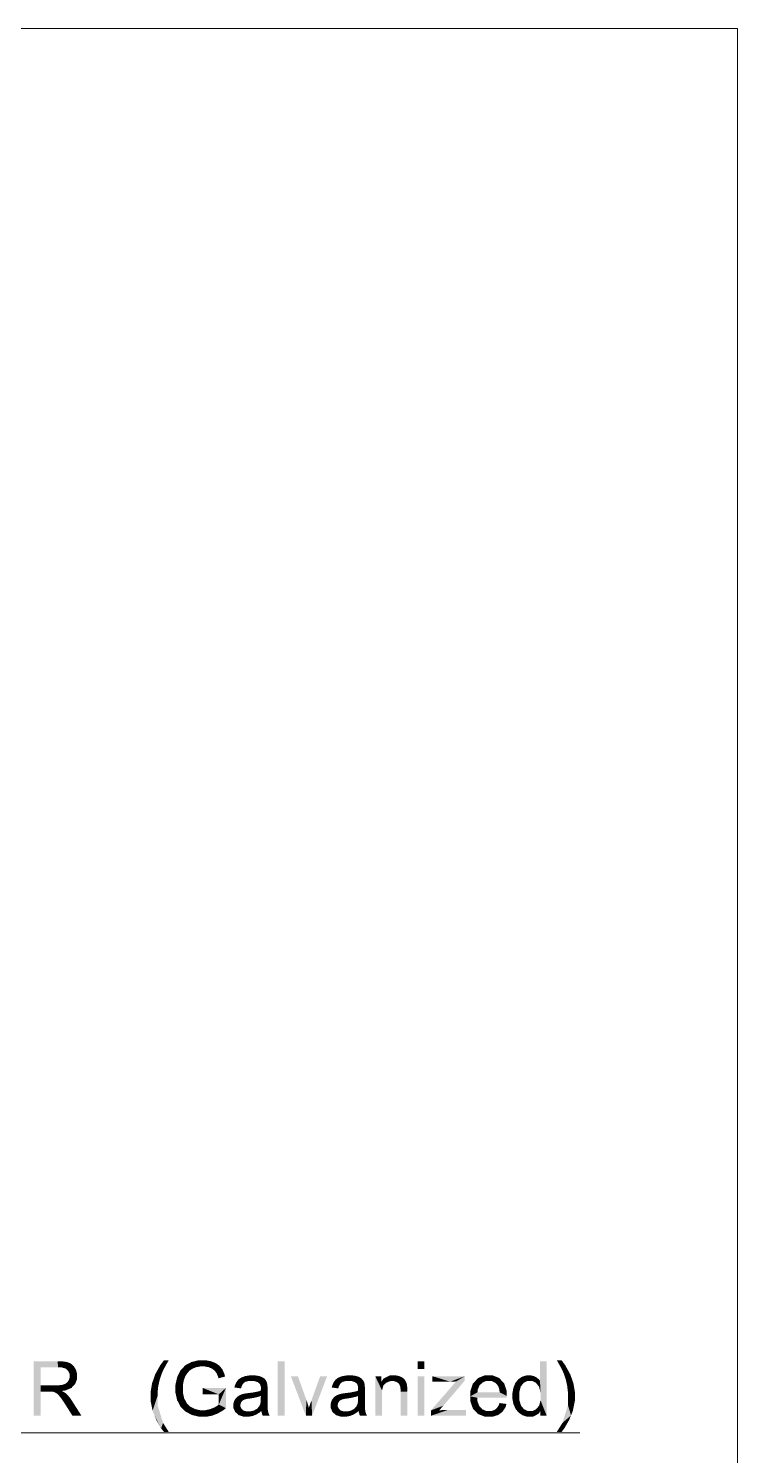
# Model space of a CAD drawing. Header units: millimetres. Extents: x 2 to 579, y 1 to 405.
# Drawn here: x 272.45 to 283.68, y 110.97 to 133.56 of the extents above; entities that cross this region are included whole.
import ezdxf

# ---------------------------------------------------------------- set-up
doc = ezdxf.new("R2010")
doc.units = ezdxf.units.MM
doc.linetypes.add('XKITLINE00', pattern=[0])
doc.layers.add('LinkedObject', color=7, linetype='Continuous', lineweight=0)

# ---------------------------------------------------------------- blocks, each defined once
blk = doc.blocks.new('*A4')
at = {"layer": 'LinkedObject'}
for points in [[(272.645, 112.077), (272.531, 111.594), (272.531, 112.458)], [(272.531, 112.458), (272.645, 112.363), (272.645, 112.077)], [(272.918, 112.363), (272.531, 112.458), (272.914, 112.458)], [(272.645, 112.363), (272.531, 112.458), (272.918, 112.363)], [(272.914, 112.458), (272.966, 112.363), (272.918, 112.363)], [(273.059, 112.446), (272.914, 112.458), (272.971, 112.458)], [(273.089, 112.435), (272.914, 112.458), (273.059, 112.446)], [(273.037, 112.343), (272.914, 112.458), (273.089, 112.435)], [(272.966, 112.363), (272.914, 112.458), (273.037, 112.343)], [(273.089, 112.435), (273.059, 112.324), (273.037, 112.343)], [(273.119, 112.423), (273.059, 112.324), (273.089, 112.435)], [(273.059, 112.324), (273.119, 112.423), (273.081, 112.304)], [(273.081, 112.304), (273.119, 112.423), (273.185, 112.353)], [(273.185, 112.353), (273.103, 112.253), (273.081, 112.304)], [(273.203, 112.323), (273.103, 112.253), (273.185, 112.353)], [(273.221, 112.258), (273.103, 112.253), (273.203, 112.323)], [(273.185, 112.353), (273.119, 112.423), (273.167, 112.382)], [(274.577, 112.297), (274.458, 112.25), (274.54, 112.398)], [(274.636, 112.411), (274.54, 112.398), (274.596, 112.472)], [(274.589, 112.323), (274.54, 112.398), (274.636, 112.411)], [(274.577, 112.297), (274.54, 112.398), (274.589, 112.323)], [(274.636, 112.411), (274.596, 112.472), (274.672, 112.472)], [(274.983, 112.42), (274.831, 112.257), (274.934, 112.393)], [(275.047, 112.339), (274.831, 112.257), (274.983, 112.42)], [(274.934, 112.393), (274.831, 112.257), (274.858, 112.312)], [(275.001, 112.308), (274.831, 112.257), (275.047, 112.339)], [(274.984, 112.288), (274.831, 112.257), (275.001, 112.308)], [(275.147, 112.473), (274.983, 112.42), (275.033, 112.446)], [(275.172, 112.375), (274.983, 112.42), (275.147, 112.473)], [(274.983, 112.42), (275.076, 112.351), (275.047, 112.339)], [(275.076, 112.351), (274.983, 112.42), (275.105, 112.363)], [(275.105, 112.363), (274.983, 112.42), (275.172, 112.375)], [(275.212, 112.375), (275.147, 112.473), (275.211, 112.473)], [(275.172, 112.375), (275.147, 112.473), (275.212, 112.375)], [(275.211, 112.473), (275.244, 112.375), (275.212, 112.375)], [(275.258, 112.473), (275.244, 112.375), (275.211, 112.473)], [(275.244, 112.375), (275.258, 112.473), (275.304, 112.364)], [(275.381, 112.442), (275.258, 112.473), (275.343, 112.458)], [(275.304, 112.364), (275.258, 112.473), (275.381, 112.442)], [(275.304, 112.364), (275.381, 112.442), (275.331, 112.352)], [(275.381, 112.442), (275.357, 112.341), (275.331, 112.352)], [(275.357, 112.341), (275.381, 112.442), (275.399, 112.311)], [(275.478, 112.385), (275.381, 112.442), (275.419, 112.427)], [(275.499, 112.358), (275.381, 112.442), (275.478, 112.385)], [(275.399, 112.311), (275.381, 112.442), (275.499, 112.358)], [(275.399, 112.311), (275.499, 112.358), (275.413, 112.292)], [(275.499, 112.358), (275.428, 112.273), (275.413, 112.292)], [(275.428, 112.273), (275.499, 112.358), (275.452, 112.221)], [(275.452, 112.221), (275.499, 112.358), (275.554, 112.26)], [(275.554, 112.26), (275.499, 112.358), (275.521, 112.331)], [(276.507, 112.458), (276.4, 111.594), (276.4, 112.458)], [(276.507, 111.594), (276.4, 111.594), (276.507, 112.458)], [(278.722, 112.458), (278.616, 112.336), (278.616, 112.458)], [(278.722, 112.336), (278.616, 112.336), (278.722, 112.458)], [(280.66, 112.458), (280.554, 112.148), (280.554, 112.458)], [(280.66, 112.458), (280.563, 111.962), (280.554, 112.148)], [(280.563, 111.962), (280.66, 112.458), (280.66, 111.594)], [(280.897, 112.472), (280.857, 112.41), (280.821, 112.472)], [(280.857, 112.41), (280.897, 112.472), (280.904, 112.322)], [(280.904, 112.322), (280.897, 112.472), (280.952, 112.398)], [(280.904, 112.322), (280.952, 112.398), (280.916, 112.295)], [(280.916, 112.295), (280.952, 112.398), (280.934, 112.255)], [(280.934, 112.255), (280.952, 112.398), (281.034, 112.25)], [(272.991, 112.085), (272.978, 111.987), (272.93, 112.077)], [(272.978, 111.987), (272.991, 112.085), (273.04, 111.996)], [(273.013, 112.093), (273.161, 112.067), (272.991, 112.085)], [(273.132, 112.036), (272.991, 112.085), (273.161, 112.067)], [(273.04, 111.996), (272.991, 112.085), (273.132, 112.036)], [(273.035, 112.101), (273.161, 112.067), (273.013, 112.093)], [(273.161, 112.067), (273.035, 112.101), (273.069, 112.127)], [(273.08, 112.145), (273.161, 112.067), (273.069, 112.127)], [(273.092, 112.163), (273.161, 112.067), (273.08, 112.145)], [(273.092, 112.163), (273.221, 112.222), (273.161, 112.067)], [(273.103, 112.202), (273.221, 112.222), (273.092, 112.163)], [(273.221, 112.222), (273.103, 112.253), (273.221, 112.258)], [(273.103, 112.253), (273.221, 112.222), (273.103, 112.223)], [(273.221, 112.222), (273.103, 112.202), (273.103, 112.223)], [(273.161, 112.067), (273.221, 112.222), (273.191, 112.099)], [(273.191, 112.099), (273.221, 112.222), (273.221, 112.176)], [(274.508, 112.072), (274.386, 111.977), (274.409, 112.111)], [(274.521, 112.127), (274.409, 112.111), (274.432, 112.175)], [(274.508, 112.072), (274.409, 112.111), (274.521, 112.127)], [(274.432, 112.175), (274.559, 112.256), (274.531, 112.172)], [(274.458, 112.25), (274.559, 112.256), (274.432, 112.175)], [(274.521, 112.127), (274.432, 112.175), (274.531, 112.172)], [(274.559, 112.256), (274.458, 112.25), (274.577, 112.297)], [(274.831, 112.257), (274.779, 112.085), (274.805, 112.203)], [(274.913, 112.163), (274.779, 112.085), (274.831, 112.257)], [(274.896, 112.076), (274.779, 112.085), (274.913, 112.163)], [(274.779, 112.085), (274.896, 112.076), (274.779, 112.022)], [(274.966, 112.269), (274.831, 112.257), (274.984, 112.288)], [(274.939, 112.226), (274.831, 112.257), (274.966, 112.269)], [(274.831, 112.257), (274.939, 112.226), (274.929, 112.203)], [(274.913, 112.163), (274.831, 112.257), (274.929, 112.203)], [(275.452, 112.221), (275.554, 112.26), (275.461, 112.188)], [(275.461, 112.188), (275.554, 112.26), (275.565, 112.216)], [(275.761, 112.149), (275.714, 112.042), (275.745, 112.129)], [(275.853, 112.107), (275.714, 112.042), (275.761, 112.149)], [(275.745, 112.129), (275.714, 112.042), (275.721, 112.075)], [(275.827, 112.061), (275.714, 112.042), (275.853, 112.107)], [(275.777, 112.17), (275.889, 112.133), (275.761, 112.149)], [(275.853, 112.107), (275.761, 112.149), (275.871, 112.12)], [(275.871, 112.12), (275.761, 112.149), (275.889, 112.133)], [(275.824, 112.201), (275.889, 112.133), (275.777, 112.17)], [(275.855, 112.212), (275.889, 112.133), (275.824, 112.201)], [(275.956, 112.234), (275.855, 112.212), (275.885, 112.223)], [(275.944, 112.146), (275.855, 112.212), (275.956, 112.234)], [(275.889, 112.133), (275.855, 112.212), (275.944, 112.146)], [(275.944, 112.146), (275.956, 112.234), (275.981, 112.146)], [(275.981, 112.146), (275.956, 112.234), (276.021, 112.146)], [(275.997, 112.234), (276.021, 112.146), (275.956, 112.234)], [(276.102, 112.225), (275.997, 112.234), (276.037, 112.234)], [(276.127, 112.215), (275.997, 112.234), (276.102, 112.225)], [(276.081, 112.128), (275.997, 112.234), (276.127, 112.215)], [(276.021, 112.146), (275.997, 112.234), (276.081, 112.128)], [(276.081, 112.128), (276.127, 112.215), (276.102, 112.11)], [(276.102, 112.11), (276.127, 112.215), (276.117, 112.097)], [(276.127, 112.215), (276.132, 112.052), (276.117, 112.097)], [(276.201, 112.168), (276.132, 112.052), (276.127, 112.215)], [(276.189, 112.182), (276.127, 112.215), (276.152, 112.206)], [(276.201, 112.168), (276.127, 112.215), (276.189, 112.182)], [(276.132, 112.016), (276.236, 112.082), (276.131, 112.002)], [(276.131, 112.002), (276.236, 112.082), (276.131, 111.992)], [(276.131, 111.992), (276.236, 112.082), (276.132, 111.909)], [(276.212, 112.154), (276.132, 112.052), (276.201, 112.168)], [(276.229, 112.118), (276.132, 112.052), (276.212, 112.154)], [(276.234, 112.096), (276.132, 112.052), (276.229, 112.118)], [(276.132, 112.052), (276.234, 112.096), (276.236, 112.082)], [(276.132, 112.052), (276.236, 112.082), (276.132, 112.019)], [(276.132, 112.019), (276.236, 112.082), (276.132, 112.016)], [(276.239, 112.033), (276.132, 111.909), (276.236, 112.082)], [(276.719, 112.221), (276.845, 111.594), (276.607, 112.221)], [(276.853, 111.845), (276.845, 111.594), (276.719, 112.221)], [(277.181, 112.221), (276.933, 111.838), (277.072, 112.221)], [(276.944, 111.594), (276.933, 111.838), (277.181, 112.221)], [(277.302, 112.149), (277.256, 112.042), (277.286, 112.129)], [(277.394, 112.107), (277.256, 112.042), (277.302, 112.149)], [(277.286, 112.129), (277.256, 112.042), (277.263, 112.075)], [(277.368, 112.061), (277.256, 112.042), (277.394, 112.107)], [(277.319, 112.17), (277.43, 112.133), (277.302, 112.149)], [(277.394, 112.107), (277.302, 112.149), (277.412, 112.12)], [(277.412, 112.12), (277.302, 112.149), (277.43, 112.133)], [(277.365, 112.201), (277.43, 112.133), (277.319, 112.17)], [(277.396, 112.212), (277.43, 112.133), (277.365, 112.201)], [(277.498, 112.234), (277.396, 112.212), (277.427, 112.223)], [(277.485, 112.146), (277.396, 112.212), (277.498, 112.234)], [(277.43, 112.133), (277.396, 112.212), (277.485, 112.146)], [(277.485, 112.146), (277.498, 112.234), (277.522, 112.146)], [(277.522, 112.146), (277.498, 112.234), (277.562, 112.146)], [(277.538, 112.234), (277.562, 112.146), (277.498, 112.234)], [(277.643, 112.225), (277.538, 112.234), (277.578, 112.234)], [(277.668, 112.215), (277.538, 112.234), (277.643, 112.225)], [(277.623, 112.128), (277.538, 112.234), (277.668, 112.215)], [(277.562, 112.146), (277.538, 112.234), (277.623, 112.128)], [(277.623, 112.128), (277.668, 112.215), (277.643, 112.11)], [(277.643, 112.11), (277.668, 112.215), (277.658, 112.097)], [(277.668, 112.215), (277.673, 112.052), (277.658, 112.097)], [(277.742, 112.168), (277.673, 112.052), (277.668, 112.215)], [(277.73, 112.182), (277.668, 112.215), (277.693, 112.206)], [(277.742, 112.168), (277.668, 112.215), (277.73, 112.182)], [(277.754, 112.154), (277.673, 112.052), (277.742, 112.168)], [(277.77, 112.118), (277.673, 112.052), (277.754, 112.154)], [(277.775, 112.096), (277.673, 112.052), (277.77, 112.118)], [(277.673, 112.052), (277.775, 112.096), (277.778, 112.082)], [(277.673, 112.052), (277.778, 112.082), (277.673, 112.019)], [(277.673, 112.019), (277.778, 112.082), (277.673, 112.016)], [(277.673, 112.016), (277.778, 112.082), (277.673, 112.002)], [(277.673, 112.002), (277.778, 112.082), (277.673, 111.992)], [(277.673, 111.992), (277.778, 112.082), (277.673, 111.909)], [(277.78, 112.033), (277.673, 111.909), (277.778, 112.082)], [(277.944, 112.221), (278.051, 111.936), (277.944, 111.594)], [(278.051, 111.936), (277.944, 112.221), (278.051, 111.996)], [(278.075, 112.078), (277.944, 112.221), (278.04, 112.132)], [(278.051, 111.996), (277.944, 112.221), (278.075, 112.078)], [(278.04, 112.132), (277.944, 112.221), (278.04, 112.221)], [(278.075, 112.183), (278.124, 112.121), (278.04, 112.132)], [(278.04, 112.132), (278.124, 112.121), (278.075, 112.078)], [(278.239, 112.234), (278.075, 112.183), (278.174, 112.234)], [(278.183, 112.143), (278.075, 112.183), (278.239, 112.234)], [(278.124, 112.121), (278.075, 112.183), (278.183, 112.143)], [(278.183, 112.143), (278.239, 112.234), (278.216, 112.143)], [(278.216, 112.143), (278.239, 112.234), (278.237, 112.143)], [(278.239, 112.234), (278.274, 112.133), (278.237, 112.143)], [(278.267, 112.234), (278.274, 112.133), (278.239, 112.234)], [(278.319, 112.224), (278.274, 112.133), (278.267, 112.234)], [(278.343, 112.214), (278.274, 112.133), (278.319, 112.224)], [(278.274, 112.133), (278.343, 112.214), (278.29, 112.124)], [(278.343, 112.214), (278.306, 112.114), (278.29, 112.124)], [(278.306, 112.114), (278.343, 112.214), (278.328, 112.088)], [(278.328, 112.088), (278.343, 112.214), (278.414, 112.161)], [(278.414, 112.161), (278.334, 112.072), (278.328, 112.088)], [(278.425, 112.144), (278.334, 112.072), (278.414, 112.161)], [(278.442, 112.105), (278.334, 112.072), (278.425, 112.144)], [(278.334, 112.072), (278.442, 112.105), (278.34, 112.056)], [(278.34, 112.056), (278.442, 112.105), (278.447, 112.082)], [(278.447, 112.082), (278.346, 112.008), (278.34, 112.056)], [(278.402, 112.177), (278.343, 112.214), (278.366, 112.204)], [(278.414, 112.161), (278.343, 112.214), (278.402, 112.177)], [(278.449, 112.067), (278.346, 112.008), (278.447, 112.082)], [(278.722, 112.221), (278.616, 111.594), (278.616, 112.221)], [(278.722, 111.594), (278.616, 111.594), (278.722, 112.221)], [(279.362, 112.221), (278.827, 111.68), (279.225, 112.138)], [(279.362, 112.15), (278.827, 111.68), (279.362, 112.221)], [(279.022, 111.753), (278.827, 111.68), (279.362, 112.15)], [(278.85, 112.221), (279.105, 112.134), (278.85, 112.134)], [(279.131, 112.134), (278.85, 112.221), (279.362, 112.221)], [(279.105, 112.134), (278.85, 112.221), (279.131, 112.134)], [(279.131, 112.134), (279.362, 112.221), (279.191, 112.136)], [(279.191, 112.136), (279.362, 112.221), (279.225, 112.138)], [(279.532, 112.147), (279.45, 111.981), (279.491, 112.104)], [(279.595, 112.074), (279.45, 111.981), (279.532, 112.147)], [(279.678, 112.234), (279.532, 112.147), (279.572, 112.191)], [(279.742, 112.234), (279.532, 112.147), (279.678, 112.234)], [(279.707, 112.147), (279.532, 112.147), (279.742, 112.234)], [(279.532, 112.147), (279.62, 112.098), (279.595, 112.074)], [(279.62, 112.098), (279.532, 112.147), (279.645, 112.123)], [(279.645, 112.123), (279.532, 112.147), (279.707, 112.147)], [(279.707, 112.147), (279.742, 112.234), (279.743, 112.147)], [(279.742, 112.234), (279.783, 112.147), (279.743, 112.147)], [(279.907, 112.192), (279.742, 112.234), (279.805, 112.234)], [(279.947, 112.149), (279.742, 112.234), (279.907, 112.192)], [(279.849, 112.116), (279.742, 112.234), (279.947, 112.149)], [(279.783, 112.147), (279.742, 112.234), (279.849, 112.116)], [(279.849, 112.116), (279.947, 112.149), (279.874, 112.086)], [(279.947, 112.149), (279.891, 112.066), (279.874, 112.086)], [(279.891, 112.066), (279.947, 112.149), (279.911, 112.007)], [(279.911, 112.007), (279.947, 112.149), (280.027, 111.986)], [(280.027, 111.986), (279.947, 112.149), (279.987, 112.106)], [(280.164, 112.115), (280.274, 112.088), (280.149, 112.077)], [(280.149, 112.077), (280.274, 112.088), (280.25, 112.06)], [(280.211, 112.173), (280.274, 112.088), (280.164, 112.115)], [(280.297, 112.117), (280.211, 112.173), (280.242, 112.194)], [(280.274, 112.088), (280.211, 112.173), (280.297, 112.117)], [(280.273, 112.214), (280.356, 112.146), (280.242, 112.194)], [(280.242, 112.194), (280.356, 112.146), (280.297, 112.117)], [(280.343, 112.234), (280.356, 112.146), (280.273, 112.214)], [(280.381, 112.234), (280.356, 112.146), (280.343, 112.234)], [(280.356, 112.146), (280.381, 112.234), (280.392, 112.146)], [(280.381, 112.234), (280.428, 112.146), (280.392, 112.146)], [(280.41, 112.234), (280.428, 112.146), (280.381, 112.234)], [(280.46, 112.222), (280.428, 112.146), (280.41, 112.234)], [(280.482, 112.21), (280.428, 112.146), (280.46, 112.222)], [(280.482, 112.21), (280.489, 112.116), (280.428, 112.146)], [(280.504, 112.198), (280.489, 112.116), (280.482, 112.21)], [(280.54, 112.167), (280.489, 112.116), (280.504, 112.198)], [(280.554, 112.148), (280.489, 112.116), (280.54, 112.167)], [(280.489, 112.116), (280.554, 112.148), (280.514, 112.086)], [(280.514, 112.086), (280.554, 112.148), (280.538, 112.056)], [(280.554, 112.148), (280.563, 111.962), (280.538, 112.056)], [(280.934, 112.255), (281.034, 112.25), (280.962, 112.17)], [(280.962, 112.17), (281.034, 112.25), (281.06, 112.175)], [(280.962, 112.17), (281.06, 112.175), (280.972, 112.126)], [(280.972, 112.126), (281.06, 112.175), (280.984, 112.071)], [(280.984, 112.071), (281.06, 112.175), (281.083, 112.111)], [(280.984, 112.071), (281.083, 112.111), (280.997, 111.961)], [(280.997, 111.961), (281.083, 112.111), (281.106, 111.977)], [(272.645, 112.077), (272.645, 111.978), (272.531, 111.594)], [(272.531, 111.594), (272.645, 111.978), (272.645, 111.594)], [(272.778, 111.978), (272.645, 112.077), (272.891, 112.077)], [(272.645, 111.978), (272.645, 112.077), (272.778, 111.978)], [(272.778, 111.978), (272.891, 112.077), (272.8, 111.978)], [(272.8, 111.978), (272.891, 112.077), (272.832, 111.976)], [(272.832, 111.976), (272.891, 112.077), (272.841, 111.974)], [(272.841, 111.974), (272.891, 112.077), (272.855, 111.97)], [(272.855, 111.97), (272.891, 112.077), (272.881, 111.959)], [(272.881, 111.959), (272.891, 112.077), (272.93, 112.077)], [(272.881, 111.959), (272.93, 112.077), (272.893, 111.951)], [(272.93, 112.077), (272.978, 111.987), (272.893, 111.951)], [(272.893, 111.951), (272.978, 111.987), (272.906, 111.942)], [(272.978, 111.987), (272.935, 111.914), (272.906, 111.942)], [(273.001, 111.976), (272.935, 111.914), (272.978, 111.987)], [(272.935, 111.914), (273.001, 111.976), (272.951, 111.893)], [(272.951, 111.893), (273.001, 111.976), (272.968, 111.872)], [(272.968, 111.872), (273.001, 111.976), (273.047, 111.944)], [(273.047, 111.944), (273.009, 111.813), (272.968, 111.872)], [(273.047, 111.944), (273.001, 111.976), (273.035, 111.955)], [(273.072, 111.921), (273.009, 111.813), (273.047, 111.944)], [(273.119, 111.864), (273.009, 111.813), (273.072, 111.921)], [(273.009, 111.813), (273.119, 111.864), (273.034, 111.774)], [(273.034, 111.774), (273.119, 111.864), (273.141, 111.829)], [(274.495, 111.962), (274.386, 111.977), (274.508, 112.072)], [(274.386, 111.977), (274.495, 111.962), (274.386, 111.907)], [(274.386, 111.907), (274.495, 111.962), (274.495, 111.906)], [(274.386, 111.907), (274.495, 111.906), (274.386, 111.827)], [(274.386, 111.827), (274.495, 111.906), (274.417, 111.673)], [(274.417, 111.673), (274.495, 111.906), (274.447, 111.599)], [(274.447, 111.599), (274.495, 111.906), (274.495, 111.764)], [(274.779, 112.022), (274.896, 112.076), (274.896, 112.029)], [(274.896, 111.971), (274.779, 112.022), (274.896, 112.029)], [(274.779, 112.022), (274.832, 111.792), (274.779, 111.958)], [(274.896, 111.971), (274.832, 111.792), (274.779, 112.022)], [(274.779, 111.958), (274.832, 111.792), (274.805, 111.843)], [(274.916, 111.874), (274.832, 111.792), (274.896, 111.971)], [(274.832, 111.792), (274.916, 111.874), (274.936, 111.836)], [(275.212, 112.035), (275.466, 111.933), (275.212, 111.933)], [(275.578, 112.035), (275.466, 111.933), (275.212, 112.035)], [(275.466, 111.772), (275.578, 112.035), (275.578, 111.714)], [(275.466, 111.933), (275.578, 112.035), (275.466, 111.772)], [(275.714, 112.042), (275.827, 112.061), (275.818, 112.028)], [(275.728, 111.862), (275.824, 111.813), (275.717, 111.843)], [(275.755, 111.893), (275.824, 111.813), (275.728, 111.862)], [(275.832, 111.824), (275.755, 111.893), (275.772, 111.904)], [(275.824, 111.813), (275.755, 111.893), (275.832, 111.824)], [(275.789, 111.916), (275.852, 111.841), (275.772, 111.904)], [(275.772, 111.904), (275.852, 111.841), (275.832, 111.824)], [(275.827, 111.933), (275.852, 111.841), (275.789, 111.916)], [(275.848, 111.939), (275.852, 111.841), (275.827, 111.933)], [(275.864, 111.943), (275.88, 111.853), (275.848, 111.939)], [(275.852, 111.841), (275.848, 111.939), (275.866, 111.847)], [(275.866, 111.847), (275.848, 111.939), (275.88, 111.853)], [(275.911, 111.951), (275.926, 111.864), (275.864, 111.943)], [(275.864, 111.943), (275.926, 111.864), (275.88, 111.853)], [(275.942, 111.955), (275.959, 111.868), (275.911, 111.951)], [(275.911, 111.951), (275.959, 111.868), (275.926, 111.864)], [(276.006, 111.963), (276.016, 111.877), (275.942, 111.955)], [(275.942, 111.955), (276.016, 111.877), (275.959, 111.868)], [(276.101, 111.981), (276.132, 111.909), (276.006, 111.963)], [(276.006, 111.963), (276.132, 111.909), (276.016, 111.877)], [(276.016, 111.877), (276.132, 111.909), (276.103, 111.897)], [(276.131, 111.992), (276.132, 111.909), (276.101, 111.981)], [(276.123, 111.781), (276.239, 111.857), (276.239, 111.783)], [(276.131, 111.835), (276.239, 111.857), (276.123, 111.781)], [(276.239, 111.998), (276.131, 111.87), (276.132, 111.909)], [(276.239, 111.857), (276.131, 111.87), (276.239, 111.998)], [(276.239, 111.857), (276.131, 111.835), (276.131, 111.87)], [(276.239, 111.998), (276.132, 111.909), (276.239, 112.033)], [(277.256, 112.042), (277.368, 112.061), (277.359, 112.028)], [(277.269, 111.862), (277.366, 111.813), (277.259, 111.843)], [(277.296, 111.893), (277.366, 111.813), (277.269, 111.862)], [(277.373, 111.824), (277.296, 111.893), (277.313, 111.904)], [(277.366, 111.813), (277.296, 111.893), (277.373, 111.824)], [(277.33, 111.916), (277.394, 111.841), (277.313, 111.904)], [(277.313, 111.904), (277.394, 111.841), (277.373, 111.824)], [(277.368, 111.933), (277.394, 111.841), (277.33, 111.916)], [(277.389, 111.939), (277.394, 111.841), (277.368, 111.933)], [(277.405, 111.943), (277.421, 111.853), (277.389, 111.939)], [(277.394, 111.841), (277.389, 111.939), (277.407, 111.847)], [(277.407, 111.847), (277.389, 111.939), (277.421, 111.853)], [(277.452, 111.951), (277.467, 111.864), (277.405, 111.943)], [(277.405, 111.943), (277.467, 111.864), (277.421, 111.853)], [(277.484, 111.955), (277.5, 111.868), (277.452, 111.951)], [(277.452, 111.951), (277.5, 111.868), (277.467, 111.864)], [(277.548, 111.963), (277.558, 111.877), (277.484, 111.955)], [(277.484, 111.955), (277.558, 111.877), (277.5, 111.868)], [(277.642, 111.981), (277.673, 111.909), (277.548, 111.963)], [(277.548, 111.963), (277.673, 111.909), (277.558, 111.877)], [(277.558, 111.877), (277.673, 111.909), (277.644, 111.897)], [(277.673, 111.992), (277.673, 111.909), (277.642, 111.981)], [(277.664, 111.781), (277.78, 111.857), (277.78, 111.783)], [(277.673, 111.835), (277.78, 111.857), (277.664, 111.781)], [(277.78, 111.998), (277.673, 111.909), (277.78, 112.033)], [(277.78, 111.998), (277.673, 111.87), (277.673, 111.909)], [(277.78, 111.857), (277.673, 111.87), (277.78, 111.998)], [(277.78, 111.857), (277.673, 111.835), (277.673, 111.87)], [(277.944, 111.594), (278.051, 111.936), (278.051, 111.594)], [(278.452, 112.016), (278.346, 112.008), (278.449, 112.067)], [(278.452, 112.016), (278.346, 111.975), (278.346, 112.008)], [(278.452, 111.979), (278.346, 111.975), (278.452, 112.016)], [(278.346, 111.594), (278.452, 111.979), (278.452, 111.594)], [(278.346, 111.975), (278.452, 111.979), (278.346, 111.594)], [(279.568, 112.008), (279.45, 111.981), (279.595, 112.074)], [(279.45, 111.981), (279.568, 112.008), (279.565, 111.967)], [(279.565, 111.967), (279.45, 111.902), (279.45, 111.981)], [(279.565, 111.967), (280.027, 111.908), (279.45, 111.902)], [(280.027, 111.904), (279.45, 111.902), (280.027, 111.908)], [(280.026, 111.89), (279.45, 111.902), (280.027, 111.904)], [(279.45, 111.902), (279.531, 111.665), (279.45, 111.826)], [(279.562, 111.829), (279.531, 111.665), (279.45, 111.902)], [(279.562, 111.829), (279.45, 111.902), (279.559, 111.88)], [(280.026, 111.88), (279.45, 111.902), (280.026, 111.89)], [(279.559, 111.88), (279.45, 111.902), (280.026, 111.88)], [(279.914, 111.967), (280.027, 111.908), (279.565, 111.967)], [(279.911, 112.007), (280.027, 111.986), (279.914, 111.967)], [(280.027, 111.908), (279.914, 111.967), (280.027, 111.986)], [(280.149, 112.077), (280.117, 111.907), (280.133, 112.039)], [(280.25, 112.06), (280.117, 111.907), (280.149, 112.077)], [(280.226, 111.969), (280.117, 111.907), (280.25, 112.06)], [(280.133, 112.039), (280.117, 111.907), (280.117, 111.954)], [(280.117, 111.907), (280.226, 111.969), (280.226, 111.907)], [(280.117, 111.907), (280.226, 111.847), (280.117, 111.859)], [(280.226, 111.847), (280.117, 111.907), (280.226, 111.907)], [(280.117, 111.859), (280.226, 111.847), (280.135, 111.774)], [(280.563, 111.962), (280.66, 111.594), (280.563, 111.898)], [(280.563, 111.898), (280.66, 111.594), (280.563, 111.839)], [(280.997, 111.906), (281.106, 111.977), (281.106, 111.907)], [(280.997, 111.961), (281.106, 111.977), (280.997, 111.906)], [(280.997, 111.906), (281.106, 111.907), (280.997, 111.764)], [(281.106, 111.827), (280.997, 111.764), (281.106, 111.907)], [(273.034, 111.774), (273.141, 111.829), (273.148, 111.594)], [(273.148, 111.594), (273.141, 111.829), (273.291, 111.594)], [(274.495, 111.764), (274.552, 111.395), (274.447, 111.599)], [(274.583, 111.481), (274.552, 111.395), (274.495, 111.764)], [(274.956, 111.797), (274.832, 111.792), (274.936, 111.836)], [(274.956, 111.797), (274.989, 111.634), (274.832, 111.792)], [(274.832, 111.792), (274.989, 111.634), (274.858, 111.74)], [(274.858, 111.74), (274.989, 111.634), (274.937, 111.661)], [(275.014, 111.739), (274.989, 111.634), (274.956, 111.797)], [(274.989, 111.634), (275.014, 111.739), (275.052, 111.72)], [(275.09, 111.701), (274.989, 111.634), (275.052, 111.72)], [(275.09, 111.701), (275.22, 111.579), (274.989, 111.634)], [(274.989, 111.634), (275.22, 111.579), (275.041, 111.607)], [(275.171, 111.682), (275.22, 111.579), (275.09, 111.701)], [(275.22, 111.579), (275.171, 111.682), (275.213, 111.682)], [(275.213, 111.682), (275.267, 111.579), (275.22, 111.579)], [(275.25, 111.682), (275.267, 111.579), (275.213, 111.682)], [(275.323, 111.697), (275.359, 111.596), (275.25, 111.682)], [(275.25, 111.682), (275.359, 111.596), (275.267, 111.579)], [(275.404, 111.613), (275.323, 111.697), (275.358, 111.711)], [(275.359, 111.596), (275.323, 111.697), (275.404, 111.613)], [(275.394, 111.725), (275.449, 111.63), (275.358, 111.711)], [(275.358, 111.711), (275.449, 111.63), (275.404, 111.613)], [(275.447, 111.756), (275.578, 111.714), (275.394, 111.725)], [(275.394, 111.725), (275.578, 111.714), (275.449, 111.63)], [(275.466, 111.772), (275.578, 111.714), (275.447, 111.756)], [(275.449, 111.63), (275.578, 111.714), (275.536, 111.681)], [(275.717, 111.843), (275.696, 111.759), (275.707, 111.824)], [(275.817, 111.801), (275.696, 111.759), (275.717, 111.843)], [(275.707, 111.824), (275.696, 111.759), (275.696, 111.782)], [(275.809, 111.776), (275.696, 111.759), (275.817, 111.801)], [(275.696, 111.759), (275.809, 111.776), (275.809, 111.762)], [(275.809, 111.741), (275.696, 111.759), (275.809, 111.762)], [(275.696, 111.759), (275.809, 111.741), (275.696, 111.72)], [(275.696, 111.72), (275.809, 111.741), (275.724, 111.656)], [(275.717, 111.843), (275.824, 111.813), (275.817, 111.801)], [(275.724, 111.656), (275.809, 111.741), (275.752, 111.631)], [(275.752, 111.631), (275.809, 111.741), (275.825, 111.706)], [(275.825, 111.706), (275.779, 111.605), (275.752, 111.631)], [(275.842, 111.692), (275.779, 111.605), (275.825, 111.706)], [(275.858, 111.677), (275.779, 111.605), (275.842, 111.692)], [(275.779, 111.605), (275.858, 111.677), (275.858, 111.58)], [(275.91, 111.58), (275.858, 111.677), (275.904, 111.663)], [(275.858, 111.58), (275.858, 111.677), (275.91, 111.58)], [(275.904, 111.663), (275.941, 111.58), (275.91, 111.58)], [(275.935, 111.663), (275.941, 111.58), (275.904, 111.663)], [(275.966, 111.663), (275.941, 111.58), (275.935, 111.663)], [(275.941, 111.58), (275.966, 111.663), (276, 111.591)], [(276.027, 111.601), (275.966, 111.663), (276.02, 111.677)], [(276, 111.591), (275.966, 111.663), (276.027, 111.601)], [(276.14, 111.671), (276.02, 111.677), (276.044, 111.69)], [(276.111, 111.646), (276.02, 111.677), (276.14, 111.671)], [(276.054, 111.611), (276.02, 111.677), (276.111, 111.646)], [(276.027, 111.601), (276.02, 111.677), (276.054, 111.611)], [(276.068, 111.703), (276.242, 111.689), (276.044, 111.69)], [(276.242, 111.689), (276.14, 111.671), (276.044, 111.69)], [(276.068, 111.703), (276.239, 111.783), (276.242, 111.689)], [(276.103, 111.74), (276.239, 111.783), (276.068, 111.703)], [(276.114, 111.763), (276.239, 111.783), (276.103, 111.74)], [(276.239, 111.783), (276.114, 111.763), (276.123, 111.781)], [(276.14, 111.671), (276.242, 111.689), (276.143, 111.649)], [(276.143, 111.649), (276.242, 111.689), (276.246, 111.669)], [(276.246, 111.669), (276.154, 111.611), (276.143, 111.649)], [(276.249, 111.65), (276.154, 111.611), (276.246, 111.669)], [(276.249, 111.65), (276.162, 111.594), (276.154, 111.611)], [(276.263, 111.612), (276.162, 111.594), (276.249, 111.65)], [(276.864, 111.815), (276.845, 111.594), (276.853, 111.845)], [(276.884, 111.752), (276.845, 111.594), (276.864, 111.815)], [(276.893, 111.719), (276.845, 111.594), (276.884, 111.752)], [(276.893, 111.719), (276.944, 111.594), (276.845, 111.594)], [(276.9, 111.744), (276.944, 111.594), (276.893, 111.719)], [(276.92, 111.803), (276.944, 111.594), (276.9, 111.744)], [(276.933, 111.838), (276.944, 111.594), (276.92, 111.803)], [(277.259, 111.843), (277.238, 111.759), (277.248, 111.824)], [(277.358, 111.801), (277.238, 111.759), (277.259, 111.843)], [(277.248, 111.824), (277.238, 111.759), (277.238, 111.782)], [(277.351, 111.776), (277.238, 111.759), (277.358, 111.801)], [(277.238, 111.759), (277.351, 111.776), (277.351, 111.762)], [(277.351, 111.741), (277.238, 111.759), (277.351, 111.762)], [(277.238, 111.759), (277.351, 111.741), (277.238, 111.72)], [(277.238, 111.72), (277.351, 111.741), (277.265, 111.656)], [(277.259, 111.843), (277.366, 111.813), (277.358, 111.801)], [(277.265, 111.656), (277.351, 111.741), (277.293, 111.631)], [(277.293, 111.631), (277.351, 111.741), (277.367, 111.706)], [(277.367, 111.706), (277.321, 111.605), (277.293, 111.631)], [(277.383, 111.692), (277.321, 111.605), (277.367, 111.706)], [(277.399, 111.677), (277.321, 111.605), (277.383, 111.692)], [(277.321, 111.605), (277.399, 111.677), (277.4, 111.58)], [(277.451, 111.58), (277.399, 111.677), (277.446, 111.663)], [(277.4, 111.58), (277.399, 111.677), (277.451, 111.58)], [(277.446, 111.663), (277.482, 111.58), (277.451, 111.58)], [(277.477, 111.663), (277.482, 111.58), (277.446, 111.663)], [(277.507, 111.663), (277.482, 111.58), (277.477, 111.663)], [(277.482, 111.58), (277.507, 111.663), (277.541, 111.591)], [(277.568, 111.601), (277.507, 111.663), (277.562, 111.677)], [(277.541, 111.591), (277.507, 111.663), (277.568, 111.601)], [(277.682, 111.671), (277.562, 111.677), (277.585, 111.69)], [(277.652, 111.646), (277.562, 111.677), (277.682, 111.671)], [(277.595, 111.611), (277.562, 111.677), (277.652, 111.646)], [(277.568, 111.601), (277.562, 111.677), (277.595, 111.611)], [(277.609, 111.703), (277.784, 111.689), (277.585, 111.69)], [(277.784, 111.689), (277.682, 111.671), (277.585, 111.69)], [(277.609, 111.703), (277.78, 111.783), (277.784, 111.689)], [(277.644, 111.74), (277.78, 111.783), (277.609, 111.703)], [(277.655, 111.763), (277.78, 111.783), (277.644, 111.74)], [(277.78, 111.783), (277.655, 111.763), (277.664, 111.781)], [(277.682, 111.671), (277.784, 111.689), (277.684, 111.649)], [(277.684, 111.649), (277.784, 111.689), (277.787, 111.669)], [(277.787, 111.669), (277.695, 111.611), (277.684, 111.649)], [(277.79, 111.65), (277.695, 111.611), (277.787, 111.669)], [(277.79, 111.65), (277.703, 111.594), (277.695, 111.611)], [(277.804, 111.612), (277.703, 111.594), (277.79, 111.65)], [(279.022, 111.753), (278.827, 111.594), (278.827, 111.68)], [(278.958, 111.681), (278.827, 111.594), (279.022, 111.753)], [(278.827, 111.594), (279.091, 111.686), (279.381, 111.594)], [(279.091, 111.686), (278.827, 111.594), (279.06, 111.686)], [(279.06, 111.686), (278.827, 111.594), (278.993, 111.683)], [(278.993, 111.683), (278.827, 111.594), (278.958, 111.681)], [(279.381, 111.594), (279.091, 111.686), (279.381, 111.686)], [(279.45, 111.826), (279.531, 111.665), (279.491, 111.707)], [(279.591, 111.75), (279.531, 111.665), (279.562, 111.829)], [(279.531, 111.665), (279.591, 111.75), (279.571, 111.623)], [(279.618, 111.722), (279.571, 111.623), (279.591, 111.75)], [(279.644, 111.695), (279.571, 111.623), (279.618, 111.722)], [(279.644, 111.695), (279.748, 111.58), (279.571, 111.623)], [(279.709, 111.668), (279.748, 111.58), (279.644, 111.695)], [(279.748, 111.668), (279.748, 111.58), (279.709, 111.668)], [(279.777, 111.668), (279.927, 111.633), (279.748, 111.58)], [(279.777, 111.668), (279.748, 111.58), (279.748, 111.668)], [(279.748, 111.58), (279.927, 111.633), (279.803, 111.58)], [(279.827, 111.683), (279.927, 111.633), (279.777, 111.668)], [(279.803, 111.58), (279.927, 111.633), (279.892, 111.607)], [(279.848, 111.698), (279.962, 111.66), (279.827, 111.683)], [(279.927, 111.633), (279.827, 111.683), (279.962, 111.66)], [(279.868, 111.714), (279.962, 111.66), (279.848, 111.698)], [(279.868, 111.714), (280.023, 111.782), (279.962, 111.66)], [(279.901, 111.763), (280.023, 111.782), (279.868, 111.714)], [(280.023, 111.782), (279.901, 111.763), (279.913, 111.796)], [(279.962, 111.66), (280.023, 111.782), (280.01, 111.734)], [(280.135, 111.774), (280.226, 111.847), (280.152, 111.737)], [(280.152, 111.737), (280.226, 111.847), (280.252, 111.757)], [(280.252, 111.757), (280.218, 111.642), (280.152, 111.737)], [(280.152, 111.737), (280.218, 111.642), (280.169, 111.7)], [(280.277, 111.727), (280.218, 111.642), (280.252, 111.757)], [(280.218, 111.642), (280.277, 111.727), (280.249, 111.622)], [(280.249, 111.622), (280.277, 111.727), (280.302, 111.697)], [(280.302, 111.697), (280.387, 111.58), (280.249, 111.622)], [(280.362, 111.668), (280.387, 111.58), (280.302, 111.697)], [(280.387, 111.58), (280.362, 111.668), (280.396, 111.668)], [(280.387, 111.58), (280.561, 111.673), (280.444, 111.58)], [(280.431, 111.668), (280.561, 111.673), (280.387, 111.58)], [(280.431, 111.668), (280.387, 111.58), (280.396, 111.668)], [(280.49, 111.696), (280.561, 111.673), (280.431, 111.668)], [(280.444, 111.58), (280.561, 111.673), (280.532, 111.627)], [(280.561, 111.673), (280.49, 111.696), (280.515, 111.724)], [(280.539, 111.753), (280.561, 111.673), (280.515, 111.724)], [(280.563, 111.839), (280.66, 111.594), (280.539, 111.753)], [(280.539, 111.753), (280.66, 111.594), (280.561, 111.673)], [(280.561, 111.673), (280.66, 111.594), (280.561, 111.594)], [(280.997, 111.764), (281.045, 111.599), (280.909, 111.481)], [(281.075, 111.673), (280.997, 111.764), (281.106, 111.827)], [(281.045, 111.599), (280.997, 111.764), (281.075, 111.673)], [(274.447, 111.599), (274.552, 111.395), (274.477, 111.525)], [(274.552, 111.395), (274.583, 111.481), (274.596, 111.34)], [(274.596, 111.34), (274.583, 111.481), (274.672, 111.34)], [(275.041, 111.607), (275.22, 111.579), (275.157, 111.579)], [(276.162, 111.594), (276.263, 111.612), (276.273, 111.594)], [(277.703, 111.594), (277.804, 111.612), (277.814, 111.594)], [(279.571, 111.623), (279.748, 111.58), (279.68, 111.58)], [(280.249, 111.622), (280.387, 111.58), (280.28, 111.601)], [(280.28, 111.601), (280.387, 111.58), (280.349, 111.58)], [(280.909, 111.481), (280.94, 111.395), (280.821, 111.34)], [(280.909, 111.481), (281.045, 111.599), (280.94, 111.395)], [(280.94, 111.395), (281.045, 111.599), (281.014, 111.525)], [(280.821, 111.34), (280.94, 111.395), (280.897, 111.34)]]:
    blk.add_hatch(color=7, dxfattribs=at).paths.add_polyline_path(points, flags=17)
at = {"layer": 'LinkedObject', "color": 2, "linetype": 'XKITLINE00', "lineweight": 0}
for p, q in [((199.53, 133.563), (283.682, 133.563)), ((283.682, 133.563), (283.682, 62.071))]:
    blk.add_line(p, q, dxfattribs=at)
at = {"layer": 'LinkedObject', "color": 6, "linetype": 'XKITLINE00', "lineweight": 0}
blk.add_line((263.085, 111.323), (281.185, 111.323), dxfattribs=at)

msp = doc.modelspace()

# ---------------------------------------------------------------- block references
at = {"lineweight": 0}
msp.add_blockref('*A4', (0, 0), dxfattribs=at)

doc.saveas('drawing.dxf')
